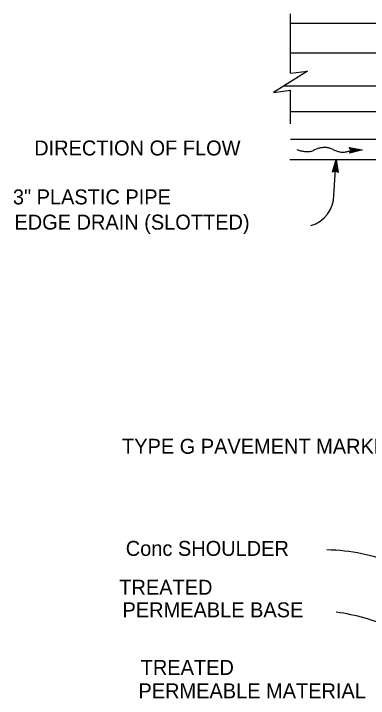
# Model space of a CAD drawing. Extents: x -893 to 867, y -474 to 712.
# Drawn here: x 309 to 475.3, y 39 to 359.5 of the extents above; entities that cross this region are included whole.
import ezdxf

# ---------------------------------------------------------------- set-up
doc = ezdxf.new("R2010")
doc.units = 0
for name, color, linetype in [('56 Stage 3 Anno', 7, 'Continuous'), ('57 Undefined', 7, 'Continuous'), ('60 Nongeo Data', 7, 'Continuous')]:
    doc.layers.add(name, color=color, linetype=linetype)

msp = doc.modelspace()

# ---------------------------------------------------------------- linework, layer by layer
at = {"layer": '56 Stage 3 Anno'}
for p, q in [((458.52, 285.22), (460.25, 291.12)), ((458.89, 285.41), (460.16, 289.74)), ((459.17, 274.52), (460.25, 291.12)), ((460.16, 289.73), (460.85, 285.3)), ((460.25, 291.12), (460.25, 291.12)), ((460.25, 291.12), (461.19, 285.04)), ((459.91, 285.93), (458.52, 285.22)), ((459.27, 285.62), (460.07, 288.36)), ((459.63, 285.77), (459.98, 286.98)), ((461.19, 285.05), (459.91, 285.93)), ((459.98, 286.98), (460.17, 285.76)), ((460.07, 288.36), (460.51, 285.5)), ((458.52, 285.22), (458.52, 285.22)), ((461.19, 285.05), (461.19, 285.05))]:
    msp.add_line(p, q, dxfattribs=at)
for centre, radius, start, end in [((444.32, 274.57), 14.86, 285.7008, 359.8208), ((454.15, 17.2), 91.26, 68.0635, 88.9295), ((448.94, -8.41), 88.41, 64.7622, 82.6107)]:
    msp.add_arc(centre, radius, start, end, dxfattribs=at)
at = {"layer": '60 Nongeo Data'}
for p, q in [((438.82, 331.61), (438.82, 359.46)), ((438.82, 355.08), (643.95, 355.08)), ((438.82, 341.08), (681.15, 341.08)), ((435.63, 325.62), (679.18, 325.62)), ((438.82, 307.87), (438.82, 323.61)), ((438.82, 313.62), (600.06, 313.62)), ((438.82, 300.7), (484.9, 300.7)), ((467.25, 295.56), (466.41, 296.88)), ((466.41, 296.88), (466.41, 296.88)), ((466.41, 296.88), (472.44, 295.71)), ((472.44, 295.71), (466.49, 294.21)), ((466.49, 294.21), (467.25, 295.56)), ((466.64, 296.53), (471.07, 295.67)), ((471.05, 295.67), (466.71, 294.57)), ((466.88, 296.18), (469.68, 295.63)), ((469.68, 295.63), (466.88, 294.93)), ((467.07, 295.83), (468.3, 295.59)), ((468.3, 295.59), (467.1, 295.29)), ((472.44, 295.71), (472.44, 295.71)), ((466.49, 294.21), (466.49, 294.21)), ((438.55, 291.12), (484.79, 291.12))]:
    msp.add_line(p, q, dxfattribs=at)
msp.add_lwpolyline([(438.82, 331.61), (446.82, 332.61), (430.82, 322.61), (438.82, 323.61)], dxfattribs=at)
msp.add_spline([(441.81, 295.9), (443.57, 295.33), (445.33, 294.96), (447.34, 294.89), (448.84, 295.14), (450.29, 295.84), (451.86, 296.46), (453.68, 296.84), (455.69, 296.9), (457.19, 296.59), (459.07, 295.77), (460.96, 295.02), (463.03, 294.64), (465.16, 294.83), (466.8, 295.27), (468.24, 295.52), (470.25, 295.65), (472.44, 295.71)], degree=3, dxfattribs=at)

# ---------------------------------------------------------------- texts
at = {"layer": '57 Undefined'}
for s, p in [('DIRECTION OF FLOW', (318.67, 293.09)), ('3" PLASTIC PIPE', (308.68, 270.18)), ('EDGE DRAIN (SLOTTED)', (309.39, 258.38)), ('TYPE G PAVEMENT MARKER', (359.85, 153.44)), ('Conc SHOULDER', (361.6, 105.64)), ('TREATED', (358.56, 87.45)), ('PERMEABLE BASE', (360.07, 76.87)), ('TREATED', (368.6, 49.92)), ('PERMEABLE MATERIAL', (367.55, 38.96))]:
    msp.add_text(s, height=7, dxfattribs=at).set_placement(p)

doc.saveas('drawing.dxf')
